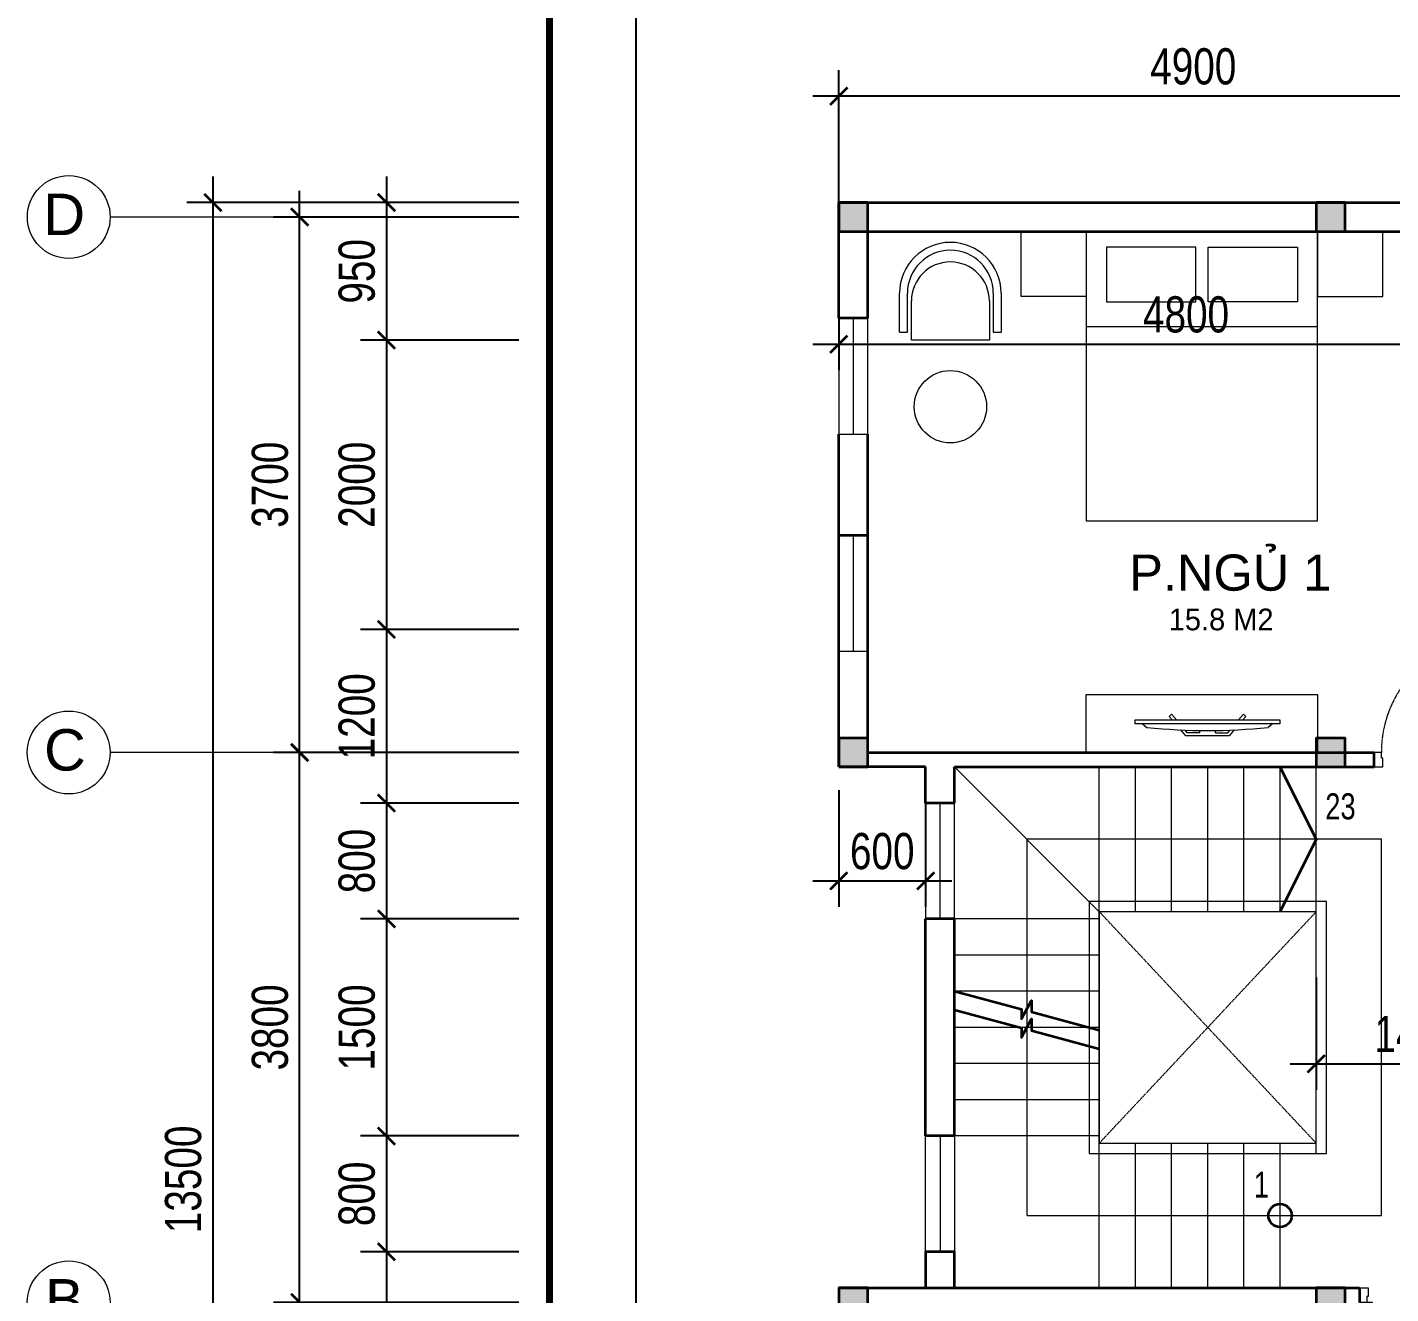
# Model space of a CAD drawing. Header units: millimetres. Extents: x 33748 to 451939, y -263262 to 62681.
# Drawn here: x 204498 to 213923, y -121734 to -112983 of the extents above; entities that cross this region are included whole.
import ezdxf
from ezdxf.enums import TextEntityAlignment as Align

# ---------------------------------------------------------------- set-up
doc = ezdxf.new("R2010")
doc.units = ezdxf.units.MM
doc.header["$PDMODE"] = 98
for name, pattern in [('CENTER', [50.8, 31.75, -6.35, 6.35, -6.35]), ('DASHED', [0.75, 0.5, -0.25]), ('HIDDEN', [0.375, 0.25, -0.125]), ('HIDDEN2', [0.1875, 0.125, -0.0625]), ('Xref-VCMT-BT3 - tuong bao$0$HIDDEN', [0.375, 0.25, -0.125])]:
    doc.linetypes.add(name, pattern=pattern)
doc.layers.get('Defpoints').update_dxf_attribs({"color": 202, "lineweight": 13})
for name, color, linetype, lineweight in [('-CENTER', 143, 'CENTER', 13), ('-CONCRETE', 1, 'Continuous', 35), ('-DOOR', 137, 'Continuous', 9), ('-FURNITURE', 46, 'Continuous', 9), ('-HIDE', 3, 'HIDDEN', 13), ('-KH', 143, 'Continuous', 13), ('-LINE1', 7, 'Continuous', 18), ('-RANH GIOI KHU DAT', 12, 'CENTER', 18), ('-TEXT', 7, 'Continuous', 15), ('-WALL', 4, 'Continuous', 35), ('Bighome_khuat', 251, 'DASHED', 5)]:
    doc.layers.add(name, color=color, linetype=linetype, lineweight=lineweight)
for name, color, linetype in [('-HATCH CONCRETE', 54, 'Continuous'), ('12. NET DIM', 9, 'Continuous'), ('TEXT25', 2, 'Continuous')]:
    doc.layers.add(name, color=color, linetype=linetype)
doc.styles.add('1', font='arial.ttf')
doc.styles.add('AVANH', font='', dxfattribs={"width": 0.8})
doc.styles.get("Standard").update_dxf_attribs({"font": 'arial.ttf'})
doc.styles.add('T1', font='', dxfattribs={"height": 200})
doc.styles.get('AVANH').set_extended_font_data('.VnAvantH')
doc.styles.get('T1').set_extended_font_data('VNgeometric Light')
doc.dimstyles.new('C_100A3', dxfattribs={"dimscale": 100, "dimtxt": 2.5, "dimasz": 1.2, "dimexe": 1.8, "dimexo": 0, "dimgap": 0.75, "dimtad": 1, "dimdec": 0, "dimzin": 0, "dimdsep": 46, "dimtxsty": 'AVANH', "dimblk": 'ARCHTICK', "dimcen": 0, "dimdle": 1.8, "dimclrd": 256, "dimclre": 256, "dimclrt": 7, "dimadec": 0, "dimazin": 0, "dimtfac": 0.0001, "dimtdec": 0, "dimtix": 1, "dimtmove": 2, "dimatfit": 3, "dimldrblk": 'ARCHTICK', "dimfxl": 1.8, "dimtolj": 1, "dimtzin": 0, "dimarcsym": 0})

# ---------------------------------------------------------------- blocks, each defined once
blk = doc.blocks.new('XR.MB.LM123$0$tvi 1')
blk.add_lwpolyline([(28.5, 0), (28.5, -1000), (0, -1000), (0, 0)], close=True)
for points in [[(28.5, -50.3), (52.4, -80.9)], [(-24.1, -235.6), (-39.1, -251.8)], [(0, -284.8), (-39.1, -251.8)], [(0, -256), (-24.1, -235.6)], [(69.7, -315.1), (111.2, -350.3), (111.2, -649.7), (69.7, -684.9)], [(89.1, -445.7), (89.1, -360), (70.9, -344.6)], [(89.1, -445.7), (73.5, -445.7)], [(89.1, -554.3), (89.1, -640), (70.9, -655.4)], [(89.1, -554.3), (73.5, -554.3)], [(0, -715.2), (-39.1, -748.2)], [(-24.1, -764.4), (-39.1, -748.2)], [(0, -744), (-24.1, -764.4)], [(28.5, -949.7), (52.4, -919.1)]]:
    blk.add_lwpolyline(points)
blk.add_arc((-4025.2, -500), 4099, 354.13109, 5.86891)
blk = doc.blocks.new('_ARCHTICK')
at = {"const_width": 0.15}
blk.add_lwpolyline([(-0.5, -0.5), (0.5, 0.5)], dxfattribs=at)
blk = doc.blocks.new('*D1527')
at = {"layer": '12. NET DIM', "lineweight": -2, "transparency": 16777216}
for p, q in [((210107.8, -118253.8), (210107.8, -119061.9)), ((210707.8, -118253.8), (210707.8, -119061.9)), ((209927.8, -118881.9), (210887.8, -118881.9))]:
    blk.add_line(p, q, dxfattribs=at)
at = {"layer": 'Defpoints', "color": 0, "transparency": 16777216}
for p in [(210107.8, -118253.8), (210707.8, -118253.8), (210707.8, -118881.9)]:
    blk.add_point(p, dxfattribs=at)
at = {"layer": '12. NET DIM', "lineweight": -2, "transparency": 16777216, "xscale": 120, "yscale": 120, "zscale": 120, "rotation": 180}
blk.add_blockref('_ARCHTICK', (210107.8, -118881.9), dxfattribs=at)
at = {"layer": '12. NET DIM', "lineweight": -2, "transparency": 16777216, "xscale": 120, "yscale": 120, "zscale": 120}
blk.add_blockref('_ARCHTICK', (210707.8, -118881.9), dxfattribs=at)
at = {"layer": '12. NET DIM', "color": 7, "transparency": 16777216, "insert": (210407.8, -118677.6), "char_height": 250, "attachment_point": 5, "style": 'AVANH'}
blk.add_mtext('\\A1;600', dxfattribs=at)
blk = doc.blocks.new('*U53')
at = {"color": 251}
blk.add_line((-70, 100), (-70, 700), dxfattribs=at)
for points in [[(-50, 0), (-50, 800), (-90, 800), (-90, 0)], [(-50, 100), (-90, 100), (-90, 700), (-50, 700)], [(-900, -100), (-840, -100), (-840, -40), (-850, -40), (-850, 0), (-900, 0)], [(0, -100), (-60, -100), (-60, -40), (-50, -40), (-50, 0), (0, 0)]]:
    blk.add_lwpolyline(points, close=True)
at = {"layer": 'Bighome_khuat', "linetype": 'Xref-VCMT-BT3 - tuong bao$0$HIDDEN'}
blk.add_arc((-50, 0), 800, 90, 180, dxfattribs=at)
blk = doc.blocks.new('A$C32e20c34')
blk.add_line((657, 2050), (657, 450))
for points in [[(0, 2050), (450, 2050), (450, 2500), (0, 2500)], [(109, 1910), (485.5, 1910), (485.5, 1292.5), (109, 1292.5)], [(109, 590), (485.5, 590), (485.5, 1207.5), (109, 1207.5)], [(0, 450), (450, 450), (450, 0), (0, 0)]]:
    blk.add_lwpolyline(points, close=True)
blk.add_lwpolyline([(0, 2050), (2000, 2050), (2000, 450), (0, 450), (0, 2050)])
blk = doc.blocks.new('A$C5C575821')
at = {"layer": '-CONCRETE'}
h = blk.add_hatch(color=256, dxfattribs=at)
h.dxf.hatch_style = 1
h.paths.add_polyline_path([(0, 200), (0, 0), (200, 0), (200, 200)])
blk.add_lwpolyline([(0, 0), (200, 0), (200, 200), (0, 200)], close=True, dxfattribs=at)
blk = doc.blocks.new('LUOI M3')
at = {"layer": '-WALL'}
for p in [(-200, 13100), (3100, 13100), (-200, 9399.7), (3100, 9399.7), (-200, 5599.7), (3100, 5599.7)]:
    blk.add_blockref('A$C5C575821', p, dxfattribs=at)
blk = doc.blocks.new('*D1498')
at = {"layer": '12. NET DIM', "lineweight": -2, "transparency": 16777216}
for p, q in [((206380.8, -127774.2), (206380.8, -121614.5)), ((207895.4, -121794.5), (206200.8, -121794.5)), ((207895.4, -127594.2), (206200.8, -127594.2))]:
    blk.add_line(p, q, dxfattribs=at)
at = {"layer": 'Defpoints', "color": 0, "transparency": 16777216}
for p in [(206380.8, -121794.5), (207895.4, -121794.5), (207895.4, -127594.2)]:
    blk.add_point(p, dxfattribs=at)
at = {"layer": '12. NET DIM', "lineweight": -2, "transparency": 16777216, "xscale": 120, "yscale": 120, "zscale": 120}
for p, rotation in [((206380.8, -121794.5), 90), ((206380.8, -127594.2), 270)]:
    blk.add_blockref('_ARCHTICK', p, dxfattribs=dict(at, rotation=rotation))
at = {"layer": '12. NET DIM', "color": 7, "transparency": 16777216, "insert": (206176.5, -124694.3), "char_height": 250, "attachment_point": 5, "rotation": 90, "style": 'AVANH'}
blk.add_mtext('\\A1;5800', dxfattribs=at)
blk = doc.blocks.new('*D1499')
at = {"layer": '12. NET DIM', "lineweight": -2, "transparency": 16777216}
for p, q in [((206380.8, -121974.5), (206380.8, -117814.5)), ((207895.4, -117994.5), (206200.8, -117994.5)), ((207895.4, -121794.5), (206200.8, -121794.5))]:
    blk.add_line(p, q, dxfattribs=at)
at = {"layer": 'Defpoints', "color": 0, "transparency": 16777216}
for p in [(206380.8, -117994.5), (207895.4, -117994.5), (207895.4, -121794.5)]:
    blk.add_point(p, dxfattribs=at)
at = {"layer": '12. NET DIM', "lineweight": -2, "transparency": 16777216, "xscale": 120, "yscale": 120, "zscale": 120}
for p, rotation in [((206380.8, -117994.5), 90), ((206380.8, -121794.5), 270)]:
    blk.add_blockref('_ARCHTICK', p, dxfattribs=dict(at, rotation=rotation))
at = {"layer": '12. NET DIM', "color": 7, "transparency": 16777216, "insert": (206176.5, -119894.5), "char_height": 250, "attachment_point": 5, "rotation": 90, "style": 'AVANH'}
blk.add_mtext('\\A1;3800', dxfattribs=at)
blk = doc.blocks.new('*D1500')
at = {"layer": '12. NET DIM', "lineweight": -2, "transparency": 16777216}
for p, q in [((206380.8, -118174.5), (206380.8, -114114.2)), ((207895.4, -114294.2), (206200.8, -114294.2)), ((207895.4, -117994.5), (206200.8, -117994.5))]:
    blk.add_line(p, q, dxfattribs=at)
at = {"layer": 'Defpoints', "color": 0, "transparency": 16777216}
for p in [(206380.8, -114294.2), (207895.4, -114294.2), (207895.4, -117994.5)]:
    blk.add_point(p, dxfattribs=at)
at = {"layer": '12. NET DIM', "lineweight": -2, "transparency": 16777216, "xscale": 120, "yscale": 120, "zscale": 120}
for p, rotation in [((206380.8, -114294.2), 90), ((206380.8, -117994.5), 270)]:
    blk.add_blockref('_ARCHTICK', p, dxfattribs=dict(at, rotation=rotation))
at = {"layer": '12. NET DIM', "color": 7, "transparency": 16777216, "insert": (206176.5, -116144.3), "char_height": 250, "attachment_point": 5, "rotation": 90, "style": 'AVANH'}
blk.add_mtext('\\A1;3700', dxfattribs=at)
blk = doc.blocks.new('*D1501')
at = {"layer": '12. NET DIM', "lineweight": -2, "transparency": 16777216}
for p, q in [((205780.8, -114014.2), (205780.8, -127874.2)), ((207895.4, -114194.2), (205600.8, -114194.2)), ((207895.4, -127694.2), (205600.8, -127694.2))]:
    blk.add_line(p, q, dxfattribs=at)
at = {"layer": 'Defpoints', "color": 0, "transparency": 16777216}
for p in [(207895.4, -114194.2), (205780.8, -127694.2), (207895.4, -127694.2)]:
    blk.add_point(p, dxfattribs=at)
at = {"layer": '12. NET DIM', "lineweight": -2, "transparency": 16777216, "xscale": 120, "yscale": 120, "zscale": 120}
for p, rotation in [((205780.8, -114194.2), 90), ((205780.8, -127694.2), 270)]:
    blk.add_blockref('_ARCHTICK', p, dxfattribs=dict(at, rotation=rotation))
at = {"layer": '12. NET DIM', "color": 7, "transparency": 16777216, "insert": (205576.5, -120944.2), "char_height": 250, "attachment_point": 5, "rotation": 90, "style": 'AVANH'}
blk.add_mtext('\\A1;13500', dxfattribs=at)
blk = doc.blocks.new('*D1521')
at = {"layer": '12. NET DIM', "lineweight": -2, "transparency": 16777216}
for p, q in [((208704.4, -112014.2), (208704.4, -132374.2)), ((208107.8, -112194.2), (208884.4, -112194.2)), ((208107.8, -132194.2), (208884.4, -132194.2))]:
    blk.add_line(p, q, dxfattribs=at)
at = {"layer": 'Defpoints', "color": 0, "transparency": 16777216}
for p in [(208107.8, -112194.2), (208107.8, -132194.2), (208704.4, -132194.2)]:
    blk.add_point(p, dxfattribs=at)
at = {"layer": '12. NET DIM', "lineweight": -2, "transparency": 16777216, "xscale": 120, "yscale": 120, "zscale": 120}
for p, rotation in [((208704.4, -112194.2), 90), ((208704.4, -132194.2), 270)]:
    blk.add_blockref('_ARCHTICK', p, dxfattribs=dict(at, rotation=rotation))
at = {"layer": '12. NET DIM', "color": 7, "transparency": 16777216, "insert": (208500.1, -122194.2), "char_height": 250, "attachment_point": 5, "rotation": 90, "style": 'AVANH'}
blk.add_mtext('\\A1;20000', dxfattribs=at)
blk = doc.blocks.new('*D1453')
at = {"layer": '12. NET DIM', "lineweight": -2, "transparency": 16777216}
for p, q in [((206980.8, -114964.3), (206980.8, -117324.3)), ((207895.4, -115144.3), (206800.8, -115144.3)), ((207895.4, -117144.3), (206800.8, -117144.3))]:
    blk.add_line(p, q, dxfattribs=at)
at = {"layer": 'Defpoints', "color": 0, "transparency": 16777216}
for p in [(207895.4, -115144.3), (206980.8, -117144.3), (207895.4, -117144.3)]:
    blk.add_point(p, dxfattribs=at)
at = {"layer": '12. NET DIM', "lineweight": -2, "transparency": 16777216, "xscale": 120, "yscale": 120, "zscale": 120}
for p, rotation in [((206980.8, -115144.3), 90), ((206980.8, -117144.3), 270)]:
    blk.add_blockref('_ARCHTICK', p, dxfattribs=dict(at, rotation=rotation))
at = {"layer": '12. NET DIM', "color": 7, "transparency": 16777216, "insert": (206776.5, -116144.3), "char_height": 250, "attachment_point": 5, "rotation": 90, "style": 'AVANH'}
blk.add_mtext('\\A1;2000', dxfattribs=at)
blk = doc.blocks.new('*D1454')
at = {"layer": '12. NET DIM', "lineweight": -2, "transparency": 16777216}
for p, q in [((206980.8, -116964.3), (206980.8, -118524.5)), ((207895.4, -117144.3), (206800.8, -117144.3)), ((207895.4, -118344.5), (206800.8, -118344.5))]:
    blk.add_line(p, q, dxfattribs=at)
at = {"layer": 'Defpoints', "color": 0, "transparency": 16777216}
for p in [(207895.4, -117144.3), (206980.8, -118344.5), (207895.4, -118344.5)]:
    blk.add_point(p, dxfattribs=at)
at = {"layer": '12. NET DIM', "lineweight": -2, "transparency": 16777216, "xscale": 120, "yscale": 120, "zscale": 120}
for p, rotation in [((206980.8, -117144.3), 90), ((206980.8, -118344.5), 270)]:
    blk.add_blockref('_ARCHTICK', p, dxfattribs=dict(at, rotation=rotation))
at = {"layer": '12. NET DIM', "color": 7, "transparency": 16777216, "insert": (206776.5, -117744.4), "char_height": 250, "attachment_point": 5, "rotation": 90, "style": 'AVANH'}
blk.add_mtext('\\A1;1200', dxfattribs=at)
blk = doc.blocks.new('*D1455')
at = {"layer": '12. NET DIM', "lineweight": -2, "transparency": 16777216}
for p, q in [((206980.8, -118164.5), (206980.8, -119324.5)), ((207895.4, -118344.5), (206800.8, -118344.5)), ((207895.4, -119144.5), (206800.8, -119144.5))]:
    blk.add_line(p, q, dxfattribs=at)
at = {"layer": 'Defpoints', "color": 0, "transparency": 16777216}
for p in [(207895.4, -118344.5), (206980.8, -119144.5), (207895.4, -119144.5)]:
    blk.add_point(p, dxfattribs=at)
at = {"layer": '12. NET DIM', "lineweight": -2, "transparency": 16777216, "xscale": 120, "yscale": 120, "zscale": 120}
for p, rotation in [((206980.8, -118344.5), 90), ((206980.8, -119144.5), 270)]:
    blk.add_blockref('_ARCHTICK', p, dxfattribs=dict(at, rotation=rotation))
at = {"layer": '12. NET DIM', "color": 7, "transparency": 16777216, "insert": (206776.5, -118744.5), "char_height": 250, "attachment_point": 5, "rotation": 90, "style": 'AVANH'}
blk.add_mtext('\\A1;800', dxfattribs=at)
blk = doc.blocks.new('*D1456')
at = {"layer": '12. NET DIM', "lineweight": -2, "transparency": 16777216}
for p, q in [((206980.8, -118964.5), (206980.8, -120824.5)), ((207895.4, -119144.5), (206800.8, -119144.5)), ((207895.4, -120644.5), (206800.8, -120644.5))]:
    blk.add_line(p, q, dxfattribs=at)
at = {"layer": 'Defpoints', "color": 0, "transparency": 16777216}
for p in [(207895.4, -119144.5), (206980.8, -120644.5), (207895.4, -120644.5)]:
    blk.add_point(p, dxfattribs=at)
at = {"layer": '12. NET DIM', "lineweight": -2, "transparency": 16777216, "xscale": 120, "yscale": 120, "zscale": 120}
for p, rotation in [((206980.8, -119144.5), 90), ((206980.8, -120644.5), 270)]:
    blk.add_blockref('_ARCHTICK', p, dxfattribs=dict(at, rotation=rotation))
at = {"layer": '12. NET DIM', "color": 7, "transparency": 16777216, "insert": (206776.5, -119894.5), "char_height": 250, "attachment_point": 5, "rotation": 90, "style": 'AVANH'}
blk.add_mtext('\\A1;1500', dxfattribs=at)
blk = doc.blocks.new('*D1457')
at = {"layer": '12. NET DIM', "lineweight": -2, "transparency": 16777216}
for p, q in [((206980.8, -120464.5), (206980.8, -121624.5)), ((207895.4, -120644.5), (206800.8, -120644.5)), ((207895.4, -121444.5), (206800.8, -121444.5))]:
    blk.add_line(p, q, dxfattribs=at)
at = {"layer": 'Defpoints', "color": 0, "transparency": 16777216}
for p in [(207895.4, -120644.5), (206980.8, -121444.5), (207895.4, -121444.5)]:
    blk.add_point(p, dxfattribs=at)
at = {"layer": '12. NET DIM', "lineweight": -2, "transparency": 16777216, "xscale": 120, "yscale": 120, "zscale": 120}
for p, rotation in [((206980.8, -120644.5), 90), ((206980.8, -121444.5), 270)]:
    blk.add_blockref('_ARCHTICK', p, dxfattribs=dict(at, rotation=rotation))
at = {"layer": '12. NET DIM', "color": 7, "transparency": 16777216, "insert": (206776.5, -121044.5), "char_height": 250, "attachment_point": 5, "rotation": 90, "style": 'AVANH'}
blk.add_mtext('\\A1;800', dxfattribs=at)
blk = doc.blocks.new('*D1458')
at = {"layer": '12. NET DIM', "lineweight": -2, "transparency": 16777216}
for p, q in [((206980.8, -121264.5), (206980.8, -123224.5)), ((207895.4, -121444.5), (206800.8, -121444.5)), ((207895.4, -123044.5), (206800.8, -123044.5))]:
    blk.add_line(p, q, dxfattribs=at)
at = {"layer": 'Defpoints', "color": 0, "transparency": 16777216}
for p in [(207895.4, -121444.5), (206980.8, -123044.5), (207895.4, -123044.5)]:
    blk.add_point(p, dxfattribs=at)
at = {"layer": '12. NET DIM', "lineweight": -2, "transparency": 16777216, "xscale": 120, "yscale": 120, "zscale": 120}
for p, rotation in [((206980.8, -121444.5), 90), ((206980.8, -123044.5), 270)]:
    blk.add_blockref('_ARCHTICK', p, dxfattribs=dict(at, rotation=rotation))
at = {"layer": '12. NET DIM', "color": 7, "transparency": 16777216, "insert": (206776.5, -122244.5), "char_height": 250, "attachment_point": 5, "rotation": 90, "style": 'AVANH'}
blk.add_mtext('\\A1;1600', dxfattribs=at)
blk = doc.blocks.new('A$C06be1633')
at = {"layer": '-FURNITURE'}
for p, q in [((0, 54), (0, 323.8)), ((54, 54), (54, 323.8)), ((647.5, 323.8), (647.5, 54)), ((701.5, 323.8), (701.5, 54)), ((80.9, 0), (80.9, 269.8)), ((620.5, 269.8), (620.5, 0)), ((0, 54), (54, 54)), ((620.5, 0), (80.9, 0)), ((647.5, 54), (701.5, 54))]:
    blk.add_line(p, q, dxfattribs=at)
for centre, radius in [((350.7, 323.8), 350.7), ((350.7, 323.8), 296.8), ((350.7, 269.8), 269.8)]:
    blk.add_arc(centre, radius, 0, 180, dxfattribs=at)
blk = doc.blocks.new('*D1353')
at = {"layer": '12. NET DIM', "lineweight": -2, "transparency": 16777216}
for p, q in [((206980.8, -114014.2), (206980.8, -115324.3)), ((207895.4, -114194.2), (206800.8, -114194.2)), ((207895.4, -115144.3), (206800.8, -115144.3))]:
    blk.add_line(p, q, dxfattribs=at)
at = {"layer": 'Defpoints', "color": 0, "transparency": 16777216}
for p in [(207895.4, -114194.2), (206980.8, -115144.3), (207895.4, -115144.3)]:
    blk.add_point(p, dxfattribs=at)
at = {"layer": '12. NET DIM', "lineweight": -2, "transparency": 16777216, "xscale": 120, "yscale": 120, "zscale": 120}
for p, rotation in [((206980.8, -114194.2), 90), ((206980.8, -115144.3), 270)]:
    blk.add_blockref('_ARCHTICK', p, dxfattribs=dict(at, rotation=rotation))
at = {"layer": '12. NET DIM', "color": 7, "transparency": 16777216, "insert": (206776.5, -114669.3), "char_height": 250, "attachment_point": 5, "rotation": 90, "style": 'AVANH'}
blk.add_mtext('\\A1;950', dxfattribs=at)
blk = doc.blocks.new('*D1350')
at = {"layer": '12. NET DIM', "lineweight": -2, "transparency": 16777216}
for p, q in [((210107.8, -114669.3), (210107.8, -113279)), ((215008, -113880.7), (215008, -113279)), ((215188, -113459), (209927.8, -113459))]:
    blk.add_line(p, q, dxfattribs=at)
at = {"layer": 'Defpoints', "color": 0, "transparency": 16777216}
for p in [(210107.8, -113459), (215008, -113880.7), (210107.8, -114669.3)]:
    blk.add_point(p, dxfattribs=at)
at = {"layer": '12. NET DIM', "lineweight": -2, "transparency": 16777216, "xscale": 120, "yscale": 120, "zscale": 120, "rotation": 180}
blk.add_blockref('_ARCHTICK', (210107.8, -113459), dxfattribs=at)
at = {"layer": '12. NET DIM', "lineweight": -2, "transparency": 16777216, "xscale": 120, "yscale": 120, "zscale": 120}
blk.add_blockref('_ARCHTICK', (215008, -113459), dxfattribs=at)
at = {"layer": '12. NET DIM', "color": 7, "transparency": 16777216, "insert": (212557.9, -113254.7), "char_height": 250, "attachment_point": 5, "style": 'AVANH'}
blk.add_mtext('\\A1;4900', dxfattribs=at)
blk = doc.blocks.new('*D1537')
at = {"layer": '-HATCH CONCRETE', "lineweight": -2, "transparency": 16777216}
for p, q in [((210107.8, -114194.2), (210107.8, -115353.2)), ((214907.8, -115371.1), (214907.8, -114993.2)), ((209927.8, -115173.2), (215087.8, -115173.2))]:
    blk.add_line(p, q, dxfattribs=at)
at = {"layer": 'Defpoints', "color": 0, "transparency": 16777216}
for p in [(210107.8, -114194.2), (214907.8, -115173.2), (214907.8, -115371.1)]:
    blk.add_point(p, dxfattribs=at)
at = {"layer": '-HATCH CONCRETE', "lineweight": -2, "transparency": 16777216, "xscale": 120, "yscale": 120, "zscale": 120, "rotation": 180}
blk.add_blockref('_ARCHTICK', (210107.8, -115173.2), dxfattribs=at)
at = {"layer": '-HATCH CONCRETE', "lineweight": -2, "transparency": 16777216, "xscale": 120, "yscale": 120, "zscale": 120}
blk.add_blockref('_ARCHTICK', (214907.8, -115173.2), dxfattribs=at)
at = {"layer": '-HATCH CONCRETE', "color": 7, "transparency": 16777216, "insert": (212507.8, -114968.9), "char_height": 250, "attachment_point": 5, "style": 'AVANH'}
blk.add_mtext('\\A1;4800', dxfattribs=at)
blk = doc.blocks.new('ARCHTICK')
at = {"color": 0, "linetype": 'ByBlock', "const_width": 0.15}
blk.add_lwpolyline([(-0.5, -0.5), (0.5, 0.5)], dxfattribs=at)
blk = doc.blocks.new('*D1538')
at = {"layer": '-HATCH CONCRETE', "lineweight": -2, "transparency": 16777216}
for p, q in [((213407.8, -119549.2), (213407.8, -120326.3)), ((214807.8, -119549.2), (214807.8, -120326.3)), ((213227.8, -120146.3), (214987.8, -120146.3))]:
    blk.add_line(p, q, dxfattribs=at)
at = {"layer": 'Defpoints', "color": 0, "transparency": 16777216}
for p in [(213407.8, -119549.2), (214807.8, -119549.2), (214807.8, -120146.3)]:
    blk.add_point(p, dxfattribs=at)
at = {"layer": '-HATCH CONCRETE', "lineweight": -2, "transparency": 16777216, "xscale": 120, "yscale": 120, "zscale": 120, "rotation": 180}
blk.add_blockref('_ARCHTICK', (213407.8, -120146.3), dxfattribs=at)
at = {"layer": '-HATCH CONCRETE', "lineweight": -2, "transparency": 16777216, "xscale": 120, "yscale": 120, "zscale": 120}
blk.add_blockref('_ARCHTICK', (214807.8, -120146.3), dxfattribs=at)
at = {"layer": '-HATCH CONCRETE', "color": 7, "transparency": 16777216, "insert": (214107.8, -119942), "char_height": 250, "attachment_point": 5, "style": 'AVANH'}
blk.add_mtext('\\A1;1400', dxfattribs=at)

msp = doc.modelspace()

# ---------------------------------------------------------------- linework, layer by layer
at = {"layer": '-CENTER', "ltscale": 0.1}
for p, q in [((206867, -114294.2), (205071.1, -114294.2)), ((206866.4, -117994.5), (205070.6, -117994.5))]:
    msp.add_line(p, q, dxfattribs=at)
at = {"layer": '-DOOR'}
for points in [[(210307.8, -114994.2), (210107.8, -114994.2), (210107.8, -115794.2), (210307.8, -115794.2)], [(210307.8, -116494.2), (210107.8, -116494.2), (210107.8, -117294.2), (210307.8, -117294.2)], [(210907.8, -118344.5), (210707.8, -118344.5), (210707.8, -119144.5), (210907.8, -119144.5)], [(210907.8, -121444.5), (210707.8, -121444.5), (210707.8, -120644.5), (210907.8, -120644.5)]]:
    msp.add_lwpolyline(points, close=True, dxfattribs=at)
for points in [[(210207.8, -114994.2), (210207.8, -115794.2)], [(210207.8, -116494.2), (210207.8, -117294.2)], [(210807.8, -119144.5), (210807.8, -118344.5)], [(210807.8, -120644.5), (210807.8, -121444.5)]]:
    msp.add_lwpolyline(points, dxfattribs=at)
at = {"layer": '-FURNITURE'}
msp.add_lwpolyline([(213417.5, -117594.5), (213417.5, -117994.5), (211817.5, -117994.5), (211817.5, -117594.5)], close=True, dxfattribs=at)
msp.add_circle((210878.8, -115604.9), 250, dxfattribs=at)
at = {"layer": '-HIDE', "ltscale": 10}
for points in [[(213407.8, -119094.5), (211907.8, -120694.5)], [(211907.8, -119094.5), (213407.8, -120694.5)]]:
    msp.add_lwpolyline(points, dxfattribs=at)
at = {"layer": '-KH', "linetype": 'HIDDEN2', "ltscale": 5}
msp.add_lwpolyline([(213859.7, -121194.5), (213859.7, -118594.5), (211407.8, -118594.5), (211407.8, -121194.5)], close=True, dxfattribs=at)
at = {"layer": '-KH'}
for centre in [(204784.8, -114294.2), (204784.3, -117994.5), (204784.3, -121794.5)]:
    msp.add_circle(centre, 286.3, dxfattribs=at)
at = {"layer": '-LINE1'}
for p, q in [((211907.8, -121694.5), (211907.8, -118094.5)), ((212157.8, -119094.5), (212157.8, -118094.5)), ((212407.8, -119094.5), (212407.8, -118094.5)), ((212657.8, -119094.5), (212657.8, -118094.5)), ((212907.8, -119094.5), (212907.8, -118094.5)), ((213157.8, -119094.5), (213157.8, -118094.5)), ((213407.8, -120764.5), (213407.8, -118094.5)), ((212157.8, -121694.5), (212157.8, -120694.5)), ((212407.8, -121694.5), (212407.8, -120694.5)), ((212657.8, -121694.5), (212657.8, -120694.5)), ((212907.8, -121694.5), (212907.8, -120694.5)), ((213157.8, -121694.5), (213157.8, -120694.5))]:
    msp.add_line(p, q, dxfattribs=at)
at = {"layer": '-LINE1', "const_width": 20}
msp.add_lwpolyline([(213157.8, -118094.5), (213407.8, -118594.5), (213157.8, -119094.5)], dxfattribs=at)
at = {"layer": '-LINE1'}
for points in [[(211907.8, -119094.5), (210907.8, -118094.5)], [(211907.8, -119144.5), (210907.8, -119144.5)], [(211907.8, -119394.5), (210907.8, -119394.5)], [(211907.8, -119644.5), (210907.8, -119644.5)], [(211907.8, -119894.5), (210907.8, -119894.5)], [(211907.8, -120144.5), (210907.8, -120144.5)], [(211907.8, -120394.5), (210907.8, -120394.5)], [(211907.8, -120644.5), (210907.8, -120644.5)]]:
    msp.add_lwpolyline(points, dxfattribs=at)
for points in [[(213477.8, -119024.5), (211837.8, -119024.5), (211837.8, -120764.5), (213477.8, -120764.5)], [(213407.8, -119094.5), (211907.8, -119094.5), (211907.8, -120694.5), (213407.8, -120694.5)]]:
    msp.add_lwpolyline(points, close=True, dxfattribs=at)
at = {"layer": '-RANH GIOI KHU DAT', "linetype": 'HIDDEN', "ltscale": 10, "const_width": 50}
msp.add_lwpolyline([(220843.7, -127199.8), (221410.8, -115190.9), (218552.3, -112194.2), (208107.8, -112194.2), (208107.8, -132194.2), (215607.8, -132194.2)], close=True, dxfattribs=at)
at = {"layer": '-WALL'}
for p, q in [((210107.8, -114994.2), (210107.8, -114194.2)), ((210307.8, -114394.2), (214807.8, -114394.2)), ((210307.8, -114994.2), (210307.8, -114394.2)), ((210107.8, -118094.5), (210107.8, -115794.2)), ((210307.8, -117994.5), (210307.8, -115794.2)), ((210307.8, -117994.5), (213807.8, -117994.5)), ((213807.8, -118094.5), (213807.8, -117994.5)), ((210707.8, -118094.5), (210107.8, -118094.5)), ((210707.8, -118344.5), (210707.8, -118094.5)), ((210907.8, -118344.5), (210907.8, -118094.5)), ((210907.8, -118094.5), (213807.8, -118094.5)), ((210707.8, -120644.5), (210707.8, -119144.5)), ((210907.8, -120644.5), (210907.8, -119144.5)), ((210107.8, -121694.5), (213707.8, -121694.5)), ((210107.8, -121694.5), (210107.8, -122794.2)), ((213707.8, -121694.5), (213707.8, -121794.5))]:
    msp.add_line(p, q, dxfattribs=at)
for points in [[(210107.8, -114194.2), (215008, -114194.2), (215008, -114394.2)], [(210307.8, -114994.2), (210107.8, -114994.2)], [(210307.8, -116494.2), (210107.8, -116494.2)], [(210907.8, -118344.5), (210707.8, -118344.5)], [(210907.8, -119144.5), (210707.8, -119144.5)], [(210907.8, -119644.5), (211371.3, -119769.1), (211371.3, -119835), (211439.6, -119707.8), (211439.6, -119787.5), (211907.8, -119913.3)], [(210907.8, -119772.9), (211371.3, -119897.5), (211371.3, -119963.4), (211439.6, -119836.1), (211439.6, -119915.8), (211907.8, -120041.7)], [(210907.8, -120644.5), (210707.8, -120644.5)], [(210907.8, -121694.5), (210907.8, -121444.5), (210707.8, -121444.5), (210707.8, -121694.5)]]:
    msp.add_lwpolyline(points, dxfattribs=at)
msp.add_circle((213157.8, -121194.5), 80.5, dxfattribs=at)

# ---------------------------------------------------------------- block references
at = {"layer": '-CONCRETE'}
msp.add_blockref('LUOI M3', (210307.8, -127494.2), dxfattribs=at)
at = {"layer": '-DOOR'}
msp.add_blockref('*U53', (214707.8, -117994.5), dxfattribs=at)
at = {"layer": '-DOOR', "rotation": 180}
msp.add_blockref('*U53', (213707.8, -121794.5), dxfattribs=at)
at = {"layer": '-FURNITURE', "xscale": -1, "rotation": 90}
msp.add_blockref('A$C32e20c34', (213867.5, -114394.2), dxfattribs=at)
at = {"layer": '-FURNITURE'}
msp.add_blockref('A$C06be1633', (210528.1, -115144.2), dxfattribs=at)
at = {"layer": '-FURNITURE', "extrusion": (0, 0, -1), "xscale": -1, "rotation": 90.00368972240841}
msp.add_blockref('XR.MB.LM123$0$tvi 1', (-213156.4, -117769), dxfattribs=at)

# ---------------------------------------------------------------- texts
at = {"layer": '-TEXT', "color": 2, "style": '1'}
for s, p in [('D', (204753.4, -114276.1)), ('C', (204758.3, -117976.4)), ('B', (204754.4, -121776.4))]:
    msp.add_text(s, height=286.3, dxfattribs=at).set_placement(p, align=Align.MIDDLE_CENTER)
at = {"layer": '-TEXT', "color": 2}
msp.add_text('P.NGỦ 1', height=250, dxfattribs=at).set_placement((212115.3, -116876.4))
at = {"layer": '-TEXT', "style": '1', "width": 0.75}
for s, height, p in [('23', 179.96, (213470.2, -118456.6)), ('1', 180, (212976.4, -121070.7))]:
    msp.add_text(s, height=height, dxfattribs=at).set_placement(p)
at = {"layer": 'TEXT25', "style": 'T1'}
msp.add_text('15.8 M2', height=150, rotation=0, dxfattribs=at).set_placement((212388.2, -117150.1))

# ---------------------------------------------------------------- dimensions: what is measured, and where the dimension line sits
at = {"layer": '-HATCH CONCRETE'}
for base, p1, p2, picture, middle in [((214907.8, -115173.2), (210107.8, -114194.2), (214907.8, -115371.1), '*D1537', (212507.8, -114968.9)), ((214807.8, -120146.3), (213407.8, -119549.2), (214807.8, -119549.2), '*D1538', (214107.8, -119942))]:
    dim = msp.add_linear_dim(base=base, p1=p1, p2=p2, dimstyle='C_100A3', override={"dimldrblk": 'ARCHTICK'}, dxfattribs=at)
    dim.commit()
    dim.dimension.update_dxf_attribs({"geometry": picture, "text_midpoint": middle})
at = {"layer": '12. NET DIM'}
for base, p1, p2, picture, middle in [((208704.4, -132194.2), (208107.8, -112194.2), (208107.8, -132194.2), '*D1521', (208500.1, -122194.2)), ((205780.8, -127694.2), (207895.4, -114194.2), (207895.4, -127694.2), '*D1501', (205576.5, -120944.2)), ((206980.8, -115144.3), (207895.4, -114194.2), (207895.4, -115144.3), '*D1353', (206776.5, -114669.3)), ((206380.8, -114294.2), (207895.4, -117994.5), (207895.4, -114294.2), '*D1500', (206176.5, -116144.3)), ((206980.8, -117144.3), (207895.4, -115144.3), (207895.4, -117144.3), '*D1453', (206776.5, -116144.3)), ((206980.8, -118344.5), (207895.4, -117144.3), (207895.4, -118344.5), '*D1454', (206776.5, -117744.4)), ((206380.8, -117994.5), (207895.4, -121794.5), (207895.4, -117994.5), '*D1499', (206176.5, -119894.5)), ((206980.8, -119144.5), (207895.4, -118344.5), (207895.4, -119144.5), '*D1455', (206776.5, -118744.5)), ((206980.8, -120644.5), (207895.4, -119144.5), (207895.4, -120644.5), '*D1456', (206776.5, -119894.5)), ((206980.8, -121444.5), (207895.4, -120644.5), (207895.4, -121444.5), '*D1457', (206776.5, -121044.5)), ((206980.8, -123044.5), (207895.4, -121444.5), (207895.4, -123044.5), '*D1458', (206776.5, -122244.5)), ((206380.8, -121794.5), (207895.4, -127594.2), (207895.4, -121794.5), '*D1498', (206176.5, -124694.3))]:
    dim = msp.add_linear_dim(base=base, p1=p1, p2=p2, angle=90, dimstyle='C_100A3', dxfattribs=at)
    dim.commit()
    dim.dimension.update_dxf_attribs({"geometry": picture, "text_midpoint": middle})
for base, p1, p2, picture, middle in [((210107.8, -113459), (215008, -113880.7), (210107.8, -114669.3), '*D1350', (212557.9, -113254.7)), ((210707.8, -118881.9), (210107.8, -118253.8), (210707.8, -118253.8), '*D1527', (210407.8, -118677.6))]:
    dim = msp.add_linear_dim(base=base, p1=p1, p2=p2, dimstyle='C_100A3', dxfattribs=at)
    dim.commit()
    dim.dimension.update_dxf_attribs({"geometry": picture, "text_midpoint": middle})

doc.saveas('drawing.dxf')
